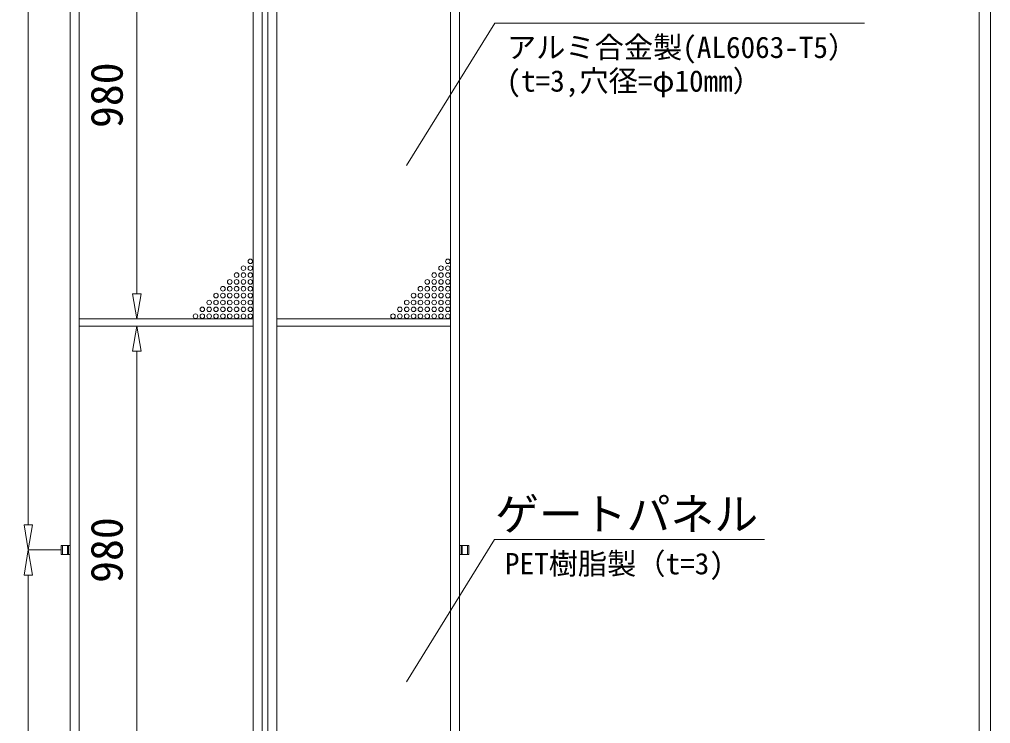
# Model space of a CAD drawing. Units: millimetres, scale not verified. Extents: x -16120 to 16120, y -26100 to 26100.
# Drawn here: x 12676 to 16080, y -16953 to -14486 of the extents above; entities that cross this region are included whole.
import ezdxf
from ezdxf.enums import TextEntityAlignment as Align

# ---------------------------------------------------------------- set-up
doc = ezdxf.new("R2010")
doc.units = ezdxf.units.MM
doc.header["$LTSCALE"] = 150
doc.linetypes.add('DASHED1', pattern=[1.8, 1.2, -0.6])
doc.layers.add('0-A_図面枠', color=134, linetype='Continuous', lineweight=18)
doc.styles.add('ＭＳ ゴシック', font='')
doc.styles.get('ＭＳ ゴシック').set_extended_font_data('MS Gothic')

msp = doc.modelspace()

# ---------------------------------------------------------------- linework, layer by layer
at = {"layer": '0-A_図面枠'}
for p, q in [((13087.6, -14055.3), (13087.6, -15447.3)), ((12707.3, -14238.5), (12707.3, -16256.9)), ((14342.5, -14499.2), (15637.7, -14499.2)), ((13072.9, -15447.3), (13087.6, -15535.3)), ((13072.9, -15447.3), (13102.3, -15447.3)), ((13087.6, -15535.3), (13102.3, -15447.3)), ((12887.6, -15535.3), (13089.2, -15535.3)), ((12887.6, -15560.9), (13089.2, -15560.9)), ((13072.9, -15648.9), (13087.6, -15560.9)), ((13087.6, -15560.9), (13102.3, -15648.9)), ((13072.9, -15648.9), (13102.3, -15648.9)), ((13087.6, -15648.9), (13087.6, -17040.9)), ((12692.6, -16256.9), (12707.3, -16344.9)), ((12692.6, -16256.9), (12722, -16256.9)), ((12707.3, -16344.9), (12722, -16256.9)), ((12848.3, -16328.9), (12848.3, -16360.9)), ((14224.8, -16328.9), (14224.8, -16360.9)), ((14341.9, -16308.1), (15287.6, -16308.1)), ((12692.6, -16432.9), (12707.3, -16344.9)), ((12820.8, -16344.9), (12705.7, -16344.9)), ((12820.8, -16344.9), (12705.7, -16344.9)), ((12707.3, -16344.9), (12722, -16432.9)), ((12692.6, -16432.9), (12722, -16432.9)), ((12707.3, -16432.9), (12707.3, -18451.3))]:
    msp.add_line(p, q, dxfattribs=at)
at = {"layer": '0-A_図面枠', "linetype": 'DASHED1'}
for p, q in [((12827.2, -16328.9), (12827.2, -16360.9)), ((12844.8, -16328.9), (12844.8, -16360.9)), ((14228.3, -16328.9), (14228.3, -16360.9)), ((14245.9, -16328.9), (14245.9, -16360.9))]:
    msp.add_line(p, q, dxfattribs=at)
at = {"layer": '0-A_図面枠'}
for points in [[(-16120.3, -3900), (16079.7, -3900), (16079.7, -26100), (-16120.3, -26100)], [(11848.1, -12601.9), (16040, -12601.9), (16040, -19297.3), (11848.1, -19297.3)], [(12854.4, -13942.5), (12886, -13942.5), (12886, -18747.3), (12854.4, -18747.3)], [(13526.4, -13942.5), (13494.8, -13942.5), (13494.8, -18747.3), (13526.4, -18747.3)], [(13546.7, -13942.5), (13578.3, -13942.5), (13578.3, -18747.3), (13546.7, -18747.3)], [(14218.7, -13942.5), (14187.1, -13942.5), (14187.1, -18747.3), (14218.7, -18747.3)], [(13494.8, -15535.3), (12886, -15535.3), (12886, -15560.9), (13494.8, -15560.9)], [(13578.3, -15535.3), (14187.1, -15535.3), (14187.1, -15560.9), (13578.3, -15560.9)]]:
    msp.add_lwpolyline(points, close=True, dxfattribs=at)
for points in [[(14032.6, -14997.7), (14341.9, -14499.2), (14342.5, -14499.2)], [(12854.4, -16360.9), (12822.4, -16360.9), (12822.4, -16328.9), (12854.4, -16328.9)], [(14032.1, -16806.7), (14341.4, -16308.1), (14341.9, -16308.1)], [(14218.7, -16360.9), (14250.7, -16360.9), (14250.7, -16328.9), (14218.7, -16328.9)]]:
    msp.add_lwpolyline(points, dxfattribs=at)
for centre in [(13461.2, -15357.7), (13485.2, -15333.7), (13485.2, -15357.7), (14153.5, -15357.7), (14177.5, -15333.7), (14177.5, -15357.7), (13437.2, -15381.7), (13461.2, -15381.7), (13485.2, -15381.7), (14129.5, -15381.7), (14153.5, -15381.7), (14177.5, -15381.7), (13413.2, -15405.7), (13437.2, -15405.7), (13461.2, -15405.7), (13485.2, -15405.7), (14105.5, -15405.7), (14129.5, -15405.7), (14153.5, -15405.7), (14177.5, -15405.7), (13365.2, -15453.7), (13389.2, -15429.7), (13389.2, -15453.7), (13413.2, -15429.7), (13413.2, -15453.7), (13437.2, -15429.7), (13437.2, -15453.7), (13461.2, -15429.7), (13461.2, -15453.7), (13485.2, -15429.7), (13485.2, -15453.7), (14057.5, -15453.7), (14081.5, -15429.7), (14081.5, -15453.7), (14105.5, -15429.7), (14105.5, -15453.7), (14129.5, -15429.7), (14129.5, -15453.7), (14153.5, -15429.7), (14153.5, -15453.7), (14177.5, -15429.7), (14177.5, -15453.7), (13341.2, -15477.7), (13365.2, -15477.7), (13389.2, -15477.7), (13413.2, -15477.7), (13437.2, -15477.7), (13461.2, -15477.7), (13485.2, -15477.7), (14033.5, -15477.7), (14057.5, -15477.7), (14081.5, -15477.7), (14105.5, -15477.7), (14129.5, -15477.7), (14153.5, -15477.7), (14177.5, -15477.7), (13293.2, -15525.7), (13317.2, -15501.7), (13317.2, -15525.7), (13341.2, -15501.7), (13341.2, -15525.7), (13365.2, -15501.7), (13365.2, -15525.7), (13389.2, -15501.7), (13389.2, -15525.7), (13413.2, -15501.7), (13413.2, -15525.7), (13437.2, -15501.7), (13437.2, -15525.7), (13461.2, -15501.7), (13461.2, -15525.7), (13485.2, -15501.7), (13485.2, -15525.7), (13985.5, -15525.7), (14009.5, -15501.7), (14009.5, -15525.7), (14033.5, -15501.7), (14033.5, -15525.7), (14057.5, -15501.7), (14057.5, -15525.7), (14081.5, -15501.7), (14081.5, -15525.7), (14105.5, -15501.7), (14105.5, -15525.7), (14129.5, -15501.7), (14129.5, -15525.7), (14153.5, -15501.7), (14153.5, -15525.7), (14177.5, -15501.7), (14177.5, -15525.7)]:
    msp.add_circle(centre, 8, dxfattribs=at)

# ---------------------------------------------------------------- texts
at = {"layer": '0-A_図面枠', "style": 'ＭＳ ゴシック'}
for s, height, p in [('アルミ合金製(AL6063-T5）', 75.07, (14384.8, -14643.8)), ('(t=3,穴径=φ10mm）', 75.07, (14383, -14761.7)), ('ゲートパネル', 112.6, (14343.5, -16309.2)), ('PET樹脂製（t=3)', 75.07, (14377.8, -16452.8))]:
    msp.add_text(s, height=height, dxfattribs=at).set_placement(p, align=Align.BOTTOM_LEFT)
for p in [(13071.8, -14866.5), (13071.8, -16460.1)]:
    msp.add_text('980', height=112.6, rotation=90, dxfattribs=at).set_placement(p, align=Align.BOTTOM_LEFT)

doc.saveas('drawing.dxf')
